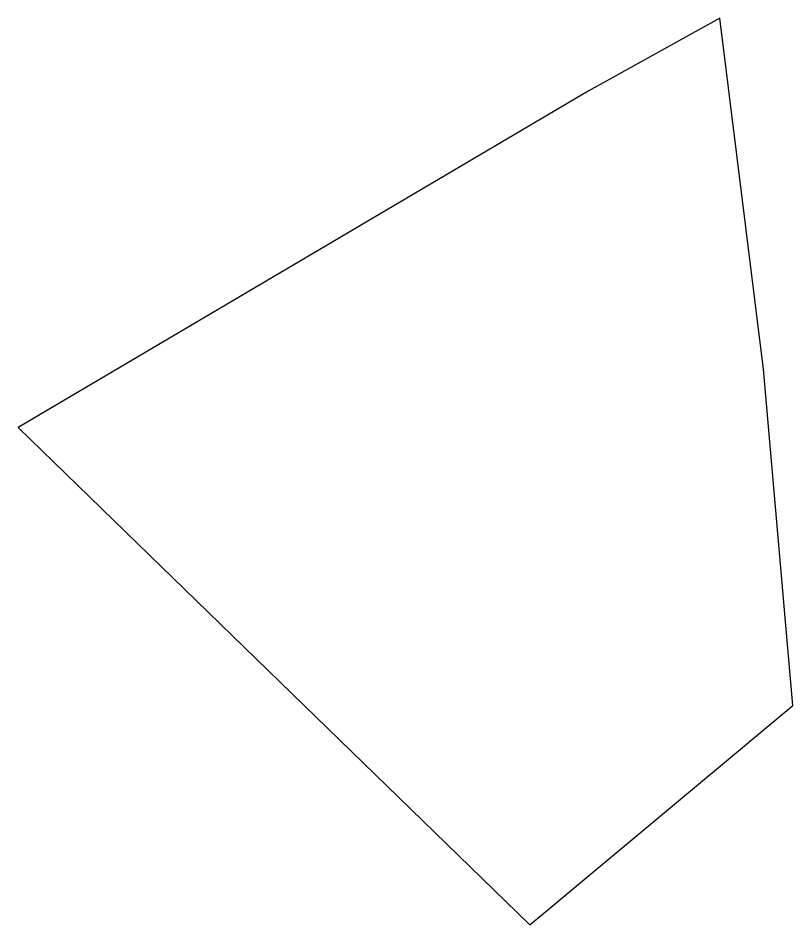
# Model space of a CAD drawing. Extents: x 0 to 53, y 0 to 62.
import ezdxf

# ---------------------------------------------------------------- set-up
doc = ezdxf.new("R2010")
doc.units = 0
doc.layers.get('0').update_dxf_attribs({"linetype": 'CONTINUOUS'})

msp = doc.modelspace()

# ---------------------------------------------------------------- linework, layer by layer
msp.add_lwpolyline([(35, 0), (53, 15), (51, 38), (48, 62), (39, 57), (0, 34)], close=True)

doc.saveas('drawing.dxf')
